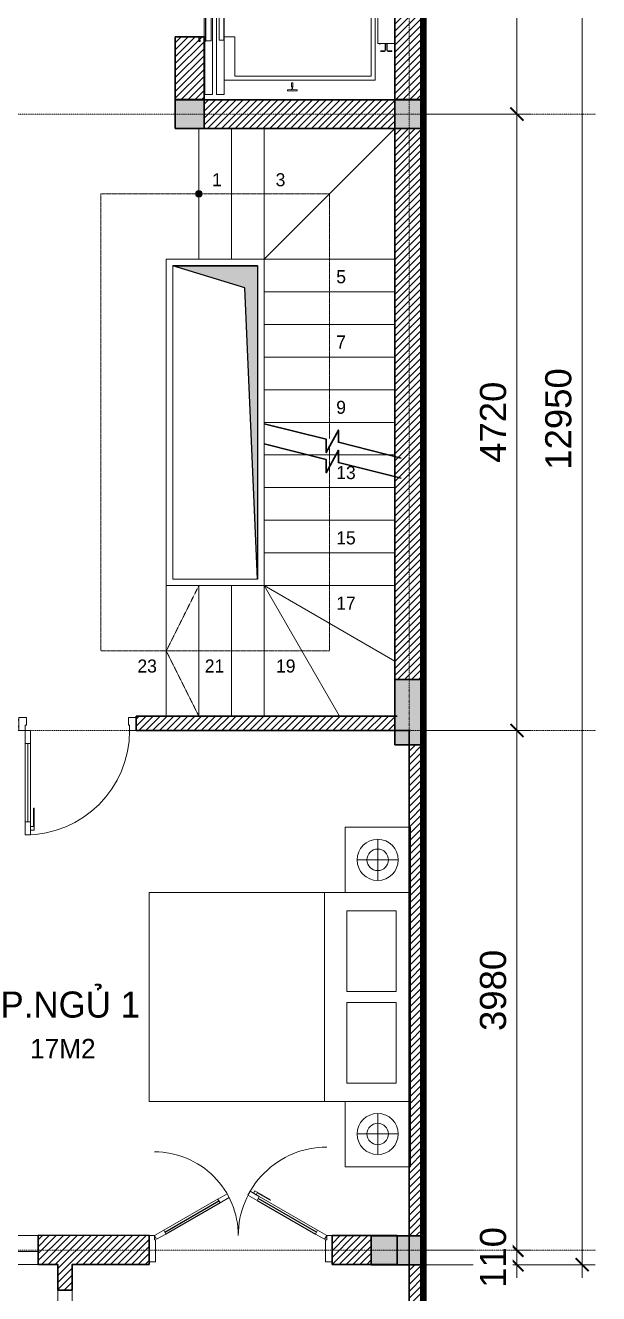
# Model space of a CAD drawing. Header units: millimetres. Extents: x -127141 to 682685, y -1234500 to 49778.
# Drawn here: x 267649 to 272040, y -15172 to -5461 of the extents above; entities that cross this region are included whole.
import ezdxf

# ---------------------------------------------------------------- set-up
doc = ezdxf.new("R2010")
doc.units = ezdxf.units.MM
doc.header["$MEASUREMENT"] = 0
for name, pattern in [('$AUDIT_BAD_LTYPE2', [0]), ('DASHDOT', [1, 0.5, -0.25, 0, -0.25]), ('HIDDEN', [0.75, 0.5, -0.25]), ('HIDDEN2', [0.1875, 0.125, -0.0625])]:
    doc.linetypes.add(name, pattern=pattern)
for name, color, linetype, lineweight in [('-CONCRETE', 1, 'Continuous', 35), ('-DOOR', 137, 'Continuous', 9), ('-FURNITURE', 46, 'Continuous', 9), ('-HATCH', 8, 'Continuous', 5), ('-KH', 143, 'Continuous', 13), ('-LINE1', 7, 'Continuous', 18), ('-LINE2', 252, 'Continuous', 9), ('-TEXT', 7, 'Continuous', 15), ('-WALL', 4, 'Continuous', 35), ('A-COT VACH', 2, 'Continuous', 35), ('A-DIM', 251, 'Continuous', 15), ('A-HATCH', 251, 'Continuous', 5), ('A-NET THAY', 125, 'Continuous', 18), ('A-TRUC', 251, 'DASHDOT', 5), ('TEXT25', 2, 'Continuous', 13)]:
    doc.layers.add(name, color=color, linetype=linetype, lineweight=lineweight)
for name, color, linetype in [('-RANH GIOI LO DAT', 12, 'Continuous'), ('12. NET DIM', 252, 'Continuous'), ('APOLIC', 7, 'Continuous')]:
    doc.layers.add(name, color=color, linetype=linetype)
doc.layers.add('LUOI GIONG', color=160, linetype='Continuous', plot=False)
doc.styles.get("Standard").update_dxf_attribs({"font": 'arial.ttf'})
doc.styles.add('T1', font='', dxfattribs={"height": 200})
doc.styles.add('vnavanth', font='', dxfattribs={"width": 0.8})
doc.styles.get('T1').set_extended_font_data('VNgeometric Light')
doc.styles.get('vnavanth').set_extended_font_data('.VnAvantH')
doc.dimstyles.new('DIM_LAYOUT A2-A3', dxfattribs={"dimscale": 0, "dimtxt": 2, "dimasz": 1, "dimexe": 1, "dimexo": 0, "dimgap": 0.8, "dimtad": 1, "dimdec": 0, "dimlfac": -1, "dimzin": 0, "dimdsep": 46, "dimtxsty": 'Standard', "dimblk": 'ARCHTICK', "dimcen": 1, "dimdle": 1, "dimclrd": 256, "dimclre": 256, "dimclrt": 7, "dimadec": 0, "dimazin": 0, "dimtfac": 1, "dimtdec": 0, "dimtix": 1, "dimtofl": 0, "dimtmove": 2, "dimatfit": 3, "dimldrblk": 'ARCHTICK', "dimfxl": 1, "dimtfill": 1, "dimtolj": 1, "dimtzin": 0, "dimarcsym": 0})

# ---------------------------------------------------------------- blocks, each defined once
blk = doc.blocks.new('X-5M-DH-2-CORE$0$A$C75E80C28')
at = {"layer": '-LINE2', "linetype": 'Continuous', "ltscale": 2}
for p, q in [((-510, -21.5), (-510, -50.6)), ((-506.8, -21.5), (-510, -21.5)), ((-510, -108.5), (-510, -79.4)), ((-506.8, -21.5), (-506.8, -50.6)), ((-506.8, -108.5), (-506.8, -79.4)), ((-456.2, -56.8), (-500.6, -56.8)), ((-456.2, -60), (-500.6, -60)), ((-456.2, -70), (-500.6, -70)), ((-456.2, -73.2), (-500.6, -73.2)), ((-453.2, -63), (-453.2, -67)), ((-450, -63), (-450, -67)), ((450, -63), (450, -67)), ((453.2, -63), (453.2, -67)), ((456.2, -56.8), (500.6, -56.8)), ((456.2, -60), (500.6, -60)), ((456.2, -70), (500.6, -70)), ((456.2, -73.2), (500.6, -73.2)), ((506.8, -21.5), (510, -21.5)), ((506.8, -21.5), (506.8, -50.6)), ((506.8, -108.5), (506.8, -79.4)), ((510, -21.5), (510, -50.6)), ((510, -108.5), (510, -79.4)), ((-731, -149), (731, -149)), ((-731, -1305), (-731, -149)), ((-700, -179), (700, -179)), ((-700, -1225), (-700, -179)), ((-556.8, -112.5), (-560, -112.5)), ((456.8, -112.5), (460, -112.5)), ((700, -1225), (700, -179)), ((731, -1305), (731, -149)), ((-700, -1225), (-400, -1225)), ((-400, -1305), (-400, -1225)), ((700, -1225), (400, -1225)), ((400, -1305), (400, -1225)), ((840, -1305), (-840, -1305)), ((-840, -1365), (-840, -1305)), ((425, -1309), (-425, -1309)), ((-425, -1343), (-425, -1309)), ((425, -1343), (-425, -1343)), ((0, -1309), (0, -1343)), ((425, -1343), (425, -1309)), ((840, -1365), (840, -1305)), ((840, -1365), (-840, -1365)), ((840, -1395), (-840, -1395)), ((-840, -1395), (-840, -1455)), ((-840, -1455), (-435, -1455)), ((-435, -1450), (-435, -1460)), ((-435, -1450), (-400, -1450)), ((-433.4, -1451.6), (-433.4, -1458.4)), ((-433.4, -1451.6), (-401.6, -1451.6)), ((430, -1406), (-430, -1406)), ((-430, -1406), (-430, -1446)), ((430, -1446), (-430, -1446)), ((-401.6, -1451.6), (-401.6, -1498.4)), ((400, -1450), (-400, -1450)), ((-400, -1450), (-400, -1500)), ((0, -1406), (0, -1446)), ((400, -1450), (400, -1500)), ((435, -1450), (400, -1450)), ((401.6, -1451.6), (401.6, -1498.4)), ((433.4, -1451.6), (401.6, -1451.6)), ((430, -1406), (430, -1446)), ((433.4, -1451.6), (433.4, -1458.4)), ((435, -1450), (435, -1460)), ((840, -1455), (435, -1455)), ((840, -1395), (840, -1455)), ((-435, -1460), (-425, -1460)), ((-435, -1490), (-435, -1500)), ((-435, -1490), (-425, -1490)), ((-435, -1500), (-400, -1500)), ((-433.4, -1458.4), (-425, -1458.4)), ((-433.4, -1491.6), (-433.4, -1498.4)), ((-433.4, -1491.6), (-425, -1491.6)), ((-433.4, -1498.4), (-401.6, -1498.4)), ((-425, -1458.4), (-425, -1460)), ((-425, -1490), (-425, -1491.6)), ((435, -1500), (400, -1500)), ((433.4, -1498.4), (401.6, -1498.4)), ((433.4, -1458.4), (425, -1458.4)), ((425, -1458.4), (425, -1460)), ((435, -1460), (425, -1460)), ((425, -1490), (425, -1491.6)), ((435, -1490), (425, -1490)), ((433.4, -1491.6), (425, -1491.6)), ((433.4, -1491.6), (433.4, -1498.4)), ((435, -1490), (435, -1500))]:
    blk.add_line(p, q, dxfattribs=at)
for points in [[(-450, 0), (-450, -130), (450, -130), (450, 0)], [(-200, -29), (200, -29), (200, -101), (-200, -101)], [(-36, -584), (36, -584), (36, -984), (-36, -984)]]:
    blk.add_lwpolyline(points, close=True, dxfattribs=at)
for points in [[(-780, -789), (-751, -789, 0.414214), (-750, -788), (-750, -784), (-750, -780, 0.414214), (-751, -779), (-780, -779, -0.256978), (-784.1, -781.9), (-797.9, -781.9, -0.414214), (-800.9, -778.9), (-804, -749.5, 0.414214), (-807, -746.5), (-812, -746.5), (-812, -784), (-812, -821.5), (-807, -821.5, 0.414214), (-804, -818.5), (-800.9, -789.1, -0.414214), (-797.9, -786.1), (-784.1, -786.1, -0.256978), (-780, -789)], [(780, -789), (751, -789, -0.414214), (750, -788), (750, -784), (750, -780, -0.414214), (751, -779), (780, -779, 0.256978), (784.1, -781.9), (797.9, -781.9, 0.414214), (800.9, -778.9), (804, -749.5, -0.414214), (807, -746.5), (812, -746.5), (812, -784), (812, -821.5), (807, -821.5, -0.414214), (804, -818.5), (800.9, -789.1, 0.414214), (797.9, -786.1), (784.1, -786.1, 0.256978), (780, -789)]]:
    blk.add_lwpolyline(points, format="xyb", dxfattribs=at)
for centre, radius, start, end in [((-500.6, -50.6), 9.4, 180, 270), ((-500.6, -79.4), 9.4, 90, 180), ((-500.6, -50.6), 6.2, 180, 270), ((-500.6, -79.4), 6.2, 90, 180), ((-456.2, -63), 6.2, 0, 90), ((-456.2, -63), 3, 0, 90), ((-456.2, -67), 6.2, 270, 0), ((-456.2, -67), 3, 270, 0), ((456.2, -63), 6.2, 90, 180), ((456.2, -67), 6.2, 180, 270), ((456.2, -63), 3, 90, 180), ((456.2, -67), 3, 180, 270), ((500.6, -50.6), 6.2, 270, 0), ((500.6, -50.6), 9.4, 270, 0), ((500.6, -79.4), 9.4, 0, 90), ((500.6, -79.4), 6.2, 0, 90)]:
    blk.add_arc(centre, radius, start, end, dxfattribs=at)
blk = doc.blocks.new('A$C5C575821')
at = {"layer": '-CONCRETE'}
h = blk.add_hatch(color=256, dxfattribs=at)
h.dxf.hatch_style = 1
h.paths.add_polyline_path([(0, 220), (0, 0), (220, 0), (220, 220)])
blk.add_lwpolyline([(0, 0), (220, 0), (220, 220), (0, 220)], close=True, dxfattribs=at)
blk = doc.blocks.new('A$C3F71457E')
at = {"layer": 'A-HATCH'}
h = blk.add_hatch(dxfattribs=at)
h.set_pattern_fill('ANSI31', color=256, scale=300)
h.paths.add_polyline_path([(200, 380), (-20, 380), (-20, -98.4), (18.4, -98.4), (18.4, -66.6), (11.6, -66.6), (11.6, -75), (10, -75), (10, -65), (20, -65), (20, -100), (200, -100)])
h.paths.add_polyline_path([(-20, 600), (-1480, 600), (-1480, 380), (-20, 380)])
h.paths.add_polyline_path([(-1480, 380), (-1700, 380), (-1700, -1380), (-1480, -1380)])
h.paths.add_polyline_path([(-20, -1380), (-1480, -1380), (-1480, -1600), (-20, -1600)])
h.paths.add_polyline_path([(200, -900), (20, -900), (20, -935), (10, -935), (10, -925), (11.6, -925), (11.6, -933.4), (18.4, -933.4), (18.4, -901.6), (-20, -901.6), (-20, -1380), (-20, -1380), (200, -1380)])
at = {"layer": '-CONCRETE'}
blk.add_lwpolyline([(-20, -100), (-20, 380), (-1480, 380), (-1480, -1380), (-20, -1380), (-20, -900), (200, -900), (200, -1600), (-1700, -1600), (-1700, 600), (200, 600), (200, -100), (-20, -100)], dxfattribs=at)
at = {"layer": '-LINE1'}
blk.add_line((-20, -900), (-20, -100), dxfattribs=at)
at = {"layer": '-WALL'}
for p in [(-1700, 380), (-20, 380), (-1700, -1600), (-20, -1600)]:
    blk.add_blockref('A$C5C575821', p, dxfattribs=at)
at = {"color": 2, "rotation": 90}
blk.add_blockref('X-5M-DH-2-CORE$0$A$C75E80C28', (-1480, -500), dxfattribs=at)
blk = doc.blocks.new('*U67')
at = {"linetype": '$AUDIT_BAD_LTYPE2'}
for p, q in [((70, 100), (70, 700)), ((90, 700), (90, 100))]:
    blk.add_line(p, q, dxfattribs=at)
for points in [[(50, 700), (90, 700), (90, 800), (50, 800), (50, 700)], [(50, 702.9), (50, 100)], [(50, 100), (90, 100), (90, 0), (50, 0), (50, 100)]]:
    blk.add_lwpolyline(points)
for points in [[(118.3, 594.5), (118.3, 764.1), (90, 764.1), (90, 735.9), (112.6, 735.9), (112.6, 594.5)], [(0, 0), (50, 0), (50, -40), (60, -40), (60, -100), (0, -100)], [(900, 0), (850, 0), (850, -40), (840, -40), (840, -100), (900, -100)]]:
    blk.add_lwpolyline(points, close=True)
at = {"linetype": '$AUDIT_BAD_LTYPE2', "ltscale": 0.3}
blk.add_arc((50, 0), 800, 0, 90, dxfattribs=at)
blk = doc.blocks.new('*U119')
at = {"ltscale": 0.3}
for points in [[(883, 0, 0.414214), (50, 833, 0.414214)], [(883, 0, -0.414214), (1672, 789, -0.414214)]]:
    blk.add_lwpolyline(points, format="xyb", dxfattribs=at)
for points in [[(687, 368), (137, 50)], [(685, 367), (705, 332), (792, 382), (772, 417), (685, 367)], [(1075, 344), (1055, 310), (969, 360), (989, 394), (1075, 344)], [(1073, 346), (1585, 50)], [(137, 50), (157, 15), (70, -35), (50, 0), (137, 50)], [(1585, 50), (1565, 15), (1652, -35), (1672, 0), (1585, 50)]]:
    blk.add_lwpolyline(points)
for points in [[(579, 338), (726, 423), (740, 399), (716, 384), (705, 404), (582, 333)], [(0, 0), (50, 0), (50, -40), (60, -40), (60, -246), (0, -246)], [(1722, 0), (1672, 0), (1672, -40), (1662, -40), (1662, -246), (1722, -246)]]:
    blk.add_lwpolyline(points, close=True)
at = {"layer": 'APOLIC', "linetype": '$AUDIT_BAD_LTYPE2'}
for p, q in [((147, 33), (695, 349)), ((705, 332), (157, 15)), ((1055, 310), (1565, 15)), ((1575, 33), (1065, 327))]:
    blk.add_line(p, q, dxfattribs=at)
blk = doc.blocks.new('G1600')
for p, q in [((137477.1, -212827.2), (139077.1, -212827.2)), ((137227.7, -213391.7), (137227.7, -213076.9)), ((139326.5, -213391.7), (139326.5, -213076.9)), ((137385.1, -213234.3), (137070.3, -213234.3)), ((139169, -213234.3), (139483.9, -213234.3))]:
    blk.add_line(p, q)
blk.add_lwpolyline([(137477.1, -213484.2), (137477.1, -211484.2), (139077.1, -211484.2), (139077.1, -213484.2), (137477.1, -213484.2)])
for points in [[(136977.1, -213484.2), (136977.1, -212984.4), (137477.1, -212984.4), (137477.1, -213484.2)], [(137617.1, -213375.2), (137617.1, -212998.7), (138234.6, -212998.7), (138234.6, -213375.2)], [(138937.1, -213375.2), (138937.1, -212998.7), (138319.6, -212998.7), (138319.6, -213375.2)], [(139577.1, -213484.2), (139577.1, -212984.4), (139077.1, -212984.4), (139077.1, -213484.2)]]:
    blk.add_lwpolyline(points, close=True)
for centre, radius in [((137227.7, -213234.3), 157.4), ((139326.5, -213234.3), 157.4), ((137227.7, -213234.3), 82.4), ((139326.5, -213234.3), 82.4)]:
    blk.add_circle(centre, radius)
blk = doc.blocks.new('_ArchTick')
at = {"color": 0, "linetype": 'ByBlock', "const_width": 0.15}
blk.add_lwpolyline([(-0.5, -0.5), (0.5, 0.5)], dxfattribs=at)
blk = doc.blocks.new('*D368')
at = {"layer": 'A-DIM', "lineweight": -2, "transparency": 16777216}
for p, q in [((13544.6, 13643.6), (13544.6, 17873.6)), ((12804.2, 17773.6), (13644.6, 17773.6)), ((12804.2, 13743.6), (13644.6, 13743.6))]:
    blk.add_line(p, q, dxfattribs=at)
at = {"layer": 'Defpoints', "color": 0, "transparency": 16777216}
for p in [(12804.2, 17773.6, 0), (13544.6, 17773.6), (12804.2, 13743.6, 0)]:
    blk.add_point(p, dxfattribs=at)
at = {"layer": 'A-DIM', "lineweight": -2, "transparency": 16777216, "xscale": 100, "yscale": 100, "zscale": 100}
for p, rotation in [((13544.6, 17773.6), 90), ((13544.6, 13743.6), 270)]:
    blk.add_blockref('_ArchTick', p, dxfattribs=dict(at, rotation=rotation))
at = {"layer": 'A-DIM', "color": 7, "transparency": 16777216, "insert": (13362.4, 15758.6), "char_height": 200, "attachment_point": 5, "rotation": 90, "bg_fill": 3, "box_fill_scale": 1.25, "bg_fill_color": 256, "bg_fill_true_color": 13158600, "bg_fill_transparency": 0}
blk.add_mtext('\\A1;4030', dxfattribs=at)
blk = doc.blocks.new('*D373')
at = {"layer": 'A-DIM', "lineweight": -2, "transparency": 16777216}
for p, q in [((13544.6, 4943.6), (13544.6, 9123.6)), ((12804.2, 9023.6), (13644.6, 9023.6)), ((12828.1, 5043.6), (13644.6, 5043.6))]:
    blk.add_line(p, q, dxfattribs=at)
at = {"layer": 'Defpoints', "color": 0, "transparency": 16777216}
for p in [(12804.2, 9023.6, 0), (13544.6, 9023.6), (12828.1, 5043.6, 0)]:
    blk.add_point(p, dxfattribs=at)
at = {"layer": 'A-DIM', "lineweight": -2, "transparency": 16777216, "xscale": 100, "yscale": 100, "zscale": 100}
for p, rotation in [((13544.6, 9023.6), 90), ((13544.6, 5043.6), 270)]:
    blk.add_blockref('_ArchTick', p, dxfattribs=dict(at, rotation=rotation))
at = {"layer": 'A-DIM', "color": 7, "transparency": 16777216, "insert": (13362.4, 7033.6), "char_height": 200, "attachment_point": 5, "rotation": 90, "bg_fill": 3, "box_fill_scale": 1.25, "bg_fill_color": 256, "bg_fill_true_color": 13158600, "bg_fill_transparency": 0}
blk.add_mtext('\\A1;3980', dxfattribs=at)
blk = doc.blocks.new('*D374')
at = {"layer": 'A-DIM', "lineweight": -2, "transparency": 16777216}
for p, q in [((13544.6, 8923.6), (13544.6, 13843.6)), ((12804.2, 13743.6), (13644.6, 13743.6)), ((12804.2, 9023.6), (13644.6, 9023.6))]:
    blk.add_line(p, q, dxfattribs=at)
at = {"layer": 'Defpoints', "color": 0, "transparency": 16777216}
for p in [(12804.2, 13743.6, 0), (13544.6, 13743.6), (12804.2, 9023.6, 0)]:
    blk.add_point(p, dxfattribs=at)
at = {"layer": 'A-DIM', "lineweight": -2, "transparency": 16777216, "xscale": 100, "yscale": 100, "zscale": 100}
for p, rotation in [((13544.6, 13743.6), 90), ((13544.6, 9023.6), 270)]:
    blk.add_blockref('_ArchTick', p, dxfattribs=dict(at, rotation=rotation))
at = {"layer": 'A-DIM', "color": 7, "transparency": 16777216, "insert": (13362.5, 11383.6), "char_height": 200, "attachment_point": 5, "rotation": 90, "bg_fill": 3, "box_fill_scale": 1.25, "bg_fill_color": 256, "bg_fill_true_color": 13158600, "bg_fill_transparency": 0}
blk.add_mtext('\\A1;4720', dxfattribs=at)
blk = doc.blocks.new('*D380')
at = {"layer": 'A-DIM', "lineweight": -2, "transparency": 16777216}
for p, q in [((14044.6, 17983.6), (14044.6, 4833.6)), ((12825.4, 17883.6), (14144.6, 17883.6)), ((12825.4, 4933.6), (14144.6, 4933.6))]:
    blk.add_line(p, q, dxfattribs=at)
at = {"layer": 'Defpoints', "color": 0, "transparency": 16777216}
for p in [(12825.4, 17883.6, 0), (12825.4, 4933.6, 0), (14044.6, 4933.6)]:
    blk.add_point(p, dxfattribs=at)
at = {"layer": 'A-DIM', "lineweight": -2, "transparency": 16777216, "xscale": 100, "yscale": 100, "zscale": 100}
for p, rotation in [((14044.6, 17883.6), 90), ((14044.6, 4933.6), 270)]:
    blk.add_blockref('_ArchTick', p, dxfattribs=dict(at, rotation=rotation))
at = {"layer": 'A-DIM', "color": 7, "transparency": 16777216, "insert": (13862.4, 11408.6), "char_height": 200, "attachment_point": 5, "rotation": 90, "bg_fill": 3, "box_fill_scale": 1.25, "bg_fill_color": 256, "bg_fill_true_color": 13158600, "bg_fill_transparency": 0}
blk.add_mtext('\\A1;12950', dxfattribs=at)
blk = doc.blocks.new('*D381')
at = {"layer": 'A-DIM', "lineweight": -2, "transparency": 16777216}
for p, q in [((13544.6, 5043.6), (13544.6, 5143.6)), ((12825.4, 5043.6), (13644.6, 5043.6)), ((12825.4, 4933.6), (13644.6, 4933.6)), ((13544.6, 4933.6), (13544.6, 4833.6))]:
    blk.add_line(p, q, dxfattribs=at)
at = {"layer": 'Defpoints', "color": 0, "transparency": 16777216}
for p in [(12825.4, 5043.6, 0), (12825.4, 4933.6, 0)]:
    blk.add_point(p, dxfattribs=at)
at = {"layer": 'A-DIM', "lineweight": -2, "transparency": 16777216, "xscale": 100, "yscale": 100, "zscale": 100}
for p, rotation in [((13544.6, 5043.6), 270), ((13544.6, 4933.6), 90)]:
    blk.add_blockref('_ArchTick', p, dxfattribs=dict(at, rotation=rotation))
at = {"layer": 'A-DIM', "color": 7, "transparency": 16777216, "insert": (13362.4, 4988.6), "char_height": 200, "attachment_point": 5, "rotation": 90, "bg_fill": 3, "box_fill_scale": 1.25, "bg_fill_color": 256, "bg_fill_true_color": 13158600, "bg_fill_transparency": 0}
blk.add_mtext('\\A1;110', dxfattribs=at)
at = {"layer": 'Defpoints', "color": 0, "transparency": 16777216}
blk.add_point((13544.6, 5043.6), dxfattribs=at)
blk = doc.blocks.new('cot 220')
at = {"layer": 'A-COT VACH'}
h = blk.add_hatch(color=251, dxfattribs=at)
h.dxf.hatch_style = 1
h.paths.add_polyline_path([(110, 110), (-110, 110), (-110, -110), (110, -110)])
blk.add_lwpolyline([(-110, -110), (110, -110), (110, 110), (-110, 110)], close=True, dxfattribs=at)
blk = doc.blocks.new('A$C7b9f95d2')
at = {"layer": 'A-TRUC', "ltscale": 3, "elevation": 0}
blk.add_lwpolyline([(12718.1, 20484.1), (12718.1, 867.1)], dxfattribs=at)
at = {"layer": 'A-COT VACH', "xscale": -1}
blk.add_blockref('cot 220', (11038.2, 13743.6, 0), dxfattribs=at)
at = {"layer": 'A-DIM'}
for base, p1, p2, picture, middle in [((13544.6, 17773.6, 0), (12804.2, 13743.6, 0), (12804.2, 17773.6, 0), '*D368', (13362.4, 15758.6, 0)), ((13544.6, 9023.6), (12828.1, 5043.6, 0), (12804.2, 9023.6, 0), '*D373', (13362.4, 7033.6))]:
    dim = blk.add_linear_dim(base=base, p1=p1, p2=p2, angle=270, dimstyle='DIM_LAYOUT A2-A3', override={"dimscale": 100}, dxfattribs=at)
    dim.commit()
    dim.dimension.update_dxf_attribs({"geometry": picture, "text_midpoint": middle})
dim = blk.add_linear_dim(base=(13544.6, 13743.6, 0), p1=(12804.2, 9023.6, 0), p2=(12804.2, 13743.6, 0), angle=270, dimstyle='DIM_LAYOUT A2-A3', override={"dimscale": 100}, dxfattribs=at)
dim.commit()
dim.dimension.update_dxf_attribs({"geometry": '*D374', "text_midpoint": (13362.5, 11383.6, 0)})
dim = blk.add_linear_dim(base=(14044.6, 4933.6), p1=(12825.4, 17883.6, 0), p2=(12825.4, 4933.6, 0), angle=90, dimstyle='DIM_LAYOUT A2-A3', override={"dimscale": 100}, dxfattribs=at)
dim.commit()
dim.dimension.update_dxf_attribs({"geometry": '*D380', "text_midpoint": (13862.4, 11408.6)})
at = {"layer": 'A-COT VACH'}
h = blk.add_hatch(color=251, dxfattribs=at)
h.dxf.hatch_style = 1
h.paths.add_polyline_path([(12828.2, 9414.5), (12608.2, 9414.5), (12608.2, 8914.5), (12828.2, 8914.5)])
at = {"layer": 'A-COT VACH', "elevation": 0}
blk.add_lwpolyline([(12608.2, 8914.5), (12828.2, 8914.5), (12828.2, 9414.5), (12608.2, 9414.5)], close=True, dxfattribs=at)
at = {"layer": 'A-TRUC', "ltscale": 3}
for p, q in [((14146.6, 13743.6, 0), (599.3, 13743.6, 0)), ((14146.6, 9023.6, 0), (599.3, 9023.6, 0))]:
    blk.add_line(p, q, dxfattribs=at)
at = {"layer": 'A-COT VACH'}
blk.add_blockref('cot 220', (12718.2, 13743.6, 0), dxfattribs=at)
at = {"layer": 'A-DIM'}
dim = blk.add_linear_dim(base=(13544.6, 5043.6, 0), p1=(12825.4, 4933.6, 0), p2=(12825.4, 5043.6, 0), angle=90, dimstyle='DIM_LAYOUT A2-A3', override={"dimscale": 100}, dxfattribs=at)
dim.commit()
dim.dimension.update_dxf_attribs({"geometry": '*D381', "text_midpoint": (13362.4, 4988.6, 0)})
at = {"layer": 'A-COT VACH'}
h = blk.add_hatch(color=251, dxfattribs=at)
h.dxf.hatch_style = 1
h.paths.add_polyline_path([(12828.2, 4933.6), (12828.2, 5153.6), (12428.2, 5153.6), (12428.2, 4933.6)])
at = {"layer": 'A-COT VACH', "elevation": 0}
blk.add_lwpolyline([(12428.2, 4933.6), (12828.2, 4933.6), (12828.2, 5153.6), (12428.2, 5153.6)], close=True, dxfattribs=at)
at = {"layer": 'A-TRUC', "ltscale": 3}
blk.add_line((14146.6, 5043.6, 0), (599.3, 5043.6, 0), dxfattribs=at)

msp = doc.modelspace()

# ---------------------------------------------------------------- hatches: boundary and pattern name
at = {"layer": '-HATCH', "true_color": 0x8c8896}
h = msp.add_hatch(color=252, dxfattribs=at)
h.dxf.hatch_style = 1
edge = h.paths.add_edge_path()
edge.add_arc((268977.8, -6750.7), 24.6, 0, 360)
h = msp.add_hatch(color=252, dxfattribs=at)
h.dxf.hatch_style = 1
h.paths.add_polyline_path([(268778, -7301.1), (269427.6, -7301.1), (269427.6, -9701.1), (269330, -7469.7)])
at = {"layer": 'A-HATCH'}
h = msp.add_hatch(dxfattribs=at)
h.set_pattern_fill('ANSI31', color=256, scale=300)
h.paths.add_polyline_path([(263916.8, -4900.1), (263697.5, -4900.1), (263697.5, -6030), (263917.3, -6030)])
h.paths.add_polyline_path([(263697.5, -5470), (262697.5, -5470), (262697.5, -6320), (262807.5, -6320), (262807.5, -5580), (263697.5, -5580)])
h.paths.add_polyline_path([(263917.4, -6530), (263697.5, -6530), (263697.5, -6599), (263917.5, -6599)])
h.paths.add_polyline_path([(263917.5, -7499), (263697.5, -7499), (263697.5, -9149), (263917.5, -9149)])
h.paths.add_polyline_path([(262807.7, -7820), (262697.7, -7820), (262697.7, -8620), (262807.7, -8620)])
h.paths.add_polyline_path([(262807.7, -10120), (262697.7, -10120), (262697.7, -10970), (263697.3, -10969.9), (263697.3, -10859.9), (262807.7, -10860)])
h.paths.add_polyline_path([(263917.5, -10049), (263697.5, -10049), (263697.5, -10469), (263917.5, -10469)])
h.paths.add_polyline_path([(267597.7, -10750), (263917.3, -10750), (263917.3, -10860), (267597.7, -10860)])
h.paths.add_polyline_path([(270477.5, -10750), (268497.7, -10750), (268497.7, -10860), (270477.5, -10860)])
h.paths.add_polyline_path([(270697.5, -6250), (270477.5, -6250), (270477.5, -10469.1), (270697.5, -10469.1)])
h = msp.add_hatch(dxfattribs=at)
h.set_pattern_fill('ANSI31', color=256, scale=300)
h.paths.add_polyline_path([(270697.5, -10969.1), (270587.5, -10969.1), (270587.5, -14730), (270697.5, -14730)])
h.paths.add_polyline_path([(270697.5, -14950), (270587.5, -14950), (270587.5, -16034.9), (269929.5, -16034.9), (269929.5, -16144.9), (270697.5, -16144.9)])
h.paths.add_polyline_path([(270297.5, -14727.4), (269997.5, -14727.4), (269997.5, -14947.4), (270297.5, -14947.4)])
h.paths.add_polyline_path([(268597.5, -14727.4), (267747.5, -14724.9), (267747.5, -14947.4), (267897.5, -14947.4), (267897.5, -15144.9), (268007.5, -15144.9), (268007.5, -14947.4), (268597.5, -14947.4)])
h.paths.add_polyline_path([(268629.5, -16034.9), (268007.5, -16034.9), (268007.5, -15844.9), (267897.5, -15844.9), (267897.5, -16144.9), (268629.5, -16144.9)])
h.paths.add_polyline_path([(267047.5, -14727.4), (266997.5, -14727.4), (266997.5, -12290), (266097.5, -12290), (266097.5, -12400), (266887.5, -12400), (266887.5, -14727.4), (266423.2, -14727.4), (266423.2, -14947.4), (267047.5, -14947.4)])
h.paths.add_polyline_path([(265620.7, -14233.9), (265465.1, -14389.4), (266023.2, -14947.4), (266023.2, -14730), (266116.9, -14730)])
h.paths.add_polyline_path([(263917.5, -12530.6), (263917.5, -12538.9), (263917.4, -12621.7), (263697.5, -12621.7), (263697.5, -12621.7), (264475.2, -13399.5), (264630.8, -13243.9)])
h.paths.add_polyline_path([(263917.5, -10860), (267597.7, -10860), (267597.7, -10750), (263917.5, -10750), (263917.5, -10049), (263697.5, -10049), (263697.5, -12621.7), (263917.4, -12621.7), (263917.5, -12538.9), (263917.5, -12530.6)])
h.paths.add_polyline_path([(265297.5, -12290), (263917.5, -12290), (263917.5, -12400), (265297.5, -12400)], flags=17)
h.paths.add_polyline_path([(266997.5, -10860), (266887.5, -10860), (266887.5, -11410), (266997.5, -11410)], flags=17)

# ---------------------------------------------------------------- linework, layer by layer
at = {"layer": '-DOOR'}
msp.add_line((267747.5, -14848.7), (267047.5, -14848.7), dxfattribs=at)
msp.add_lwpolyline([(267047.5, -14947.4), (267747.5, -14947.4), (267747.5, -14727.4), (267047.5, -14727.4)], close=True, dxfattribs=at)
at = {"layer": '-KH', "linetype": 'HIDDEN2', "ltscale": 5}
for points in [[(269977.6, -8677.2), (269977.6, -10250.7), (268228, -10250.7), (268228, -6750.7), (269977.6, -6750.7), (269977.6, -8625.7)], [(268977.8, -9750.7), (268728, -10250.7), (268977.8, -10750)]]:
    msp.add_lwpolyline(points, dxfattribs=at)
at = {"layer": '-KH'}
msp.add_circle((268977.8, -6750.7), 24.6, dxfattribs=at)
at = {"layer": '-LINE1'}
for p, q in [((268977.8, -7250.7), (268977.8, -6250.7)), ((268977.8, -6250.7), (268977.8, -7250.7)), ((269227.7, -7250.7), (269227.7, -6250.7)), ((269227.7, -6250.7), (269227.7, -7250.7)), ((269477.6, -6250.7), (269477.6, -7250.7)), ((269477.6, -7250.7), (268728, -7250.7)), ((268728, -9700.7), (268728, -7250.7)), ((269477.6, -9750.7), (269477.6, -7250.7)), ((269427.6, -7300.7), (268778, -7300.7)), ((268778, -9700.7), (268778, -7300.7)), ((269427.6, -9700.7), (269427.6, -7300.7)), ((268728, -10750.7), (268728, -9700.7)), ((269427.6, -9700.7), (268778, -9700.7)), ((269477.6, -9750.7), (268728, -9750.7)), ((268728, -9750.7), (268728, -10750.7)), ((268977.8, -9750.7), (268977.8, -10750.7)), ((268977.8, -10750.7), (268977.8, -9750.7)), ((269227.7, -9750.7), (269227.7, -10750.7)), ((269227.7, -10750.7), (269227.7, -9750.7)), ((269477.6, -10750.7), (269477.6, -9750.7)), ((269477.6, -9750.7), (270054.9, -10750.7)), ((269477.6, -9750.7), (270477.5, -10328)), ((270497.5, -10750.7), (268748, -10750.7))]:
    msp.add_line(p, q, dxfattribs=at)
at = {"layer": '-LINE1', "lineweight": 18}
for p, q in [((269477.6, -7250.7), (270477.5, -6250.2)), ((269477.6, -7250.7), (270477.6, -7250.7)), ((269477.6, -7500.7), (270477.6, -7500.7)), ((269477.6, -7750.7), (270477.6, -7750.7)), ((269477.6, -8000.7), (270477.6, -8000.7)), ((269477.6, -8250.7), (270477.6, -8250.7)), ((269477.6, -8500.7), (270477.6, -8500.7)), ((269477.6, -8750.7), (270477.6, -8750.7)), ((269477.6, -9000.7), (270477.6, -9000.7)), ((269477.6, -9250.7), (270477.6, -9250.7)), ((269477.6, -9500.7), (270477.6, -9500.7)), ((269477.6, -9750.7), (270477.6, -9750.7))]:
    msp.add_line(p, q, dxfattribs=at)
at = {"layer": '-LINE1'}
msp.add_lwpolyline([(268007.5, -15144.9), (267897.5, -15144.9), (267897.5, -15844.9), (268007.5, -15844.9)], close=True, dxfattribs=at)
at = {"layer": '-RANH GIOI LO DAT', "linetype": 'HIDDEN', "ltscale": 10, "const_width": 50}
msp.add_lwpolyline([(259697.5, 0), (259697.5, -12051.4), (264691.9, -17287.2), (270697.5, -17570.9), (270697.5, 0)], close=True, dxfattribs=at)
at = {"layer": '-WALL'}
for p, q in [((270697.5, -16144.9), (270697.5, -1997.4)), ((270477.5, -10750.7), (270477.5, -6250.2)), ((270497.5, -10750), (268497.7, -10750)), ((268497.7, -10750), (268497.7, -10860)), ((270597.5, -10860), (268497.7, -10860)), ((270587.5, -16034.6, 0), (270587.5, -10857.2, 0)), ((267747.5, -14947.4), (267747.5, -14727.4)), ((268597.5, -14727.4), (268597.5, -14947.4)), ((267897.5, -15144.9), (268007.5, -15144.9))]:
    msp.add_line(p, q, dxfattribs=at)
for points in [[(269477.6, -8511.2), (269953.9, -8630.3), (269953.9, -8731.6), (270047.2, -8559.9), (270047.2, -8653.6), (270527.6, -8773.7)], [(269477.6, -8666.2), (269953.9, -8785.3), (269953.9, -8886.6), (270047.2, -8714.9), (270047.2, -8808.7), (270527.6, -8928.7)], [(268597.5, -14727.4), (267747.5, -14724.9)], [(269997.5, -14947.4), (270497.5, -14947.4), (270497.5, -14727.4), (269997.5, -14727.4)], [(267747.5, -14947.4), (267897.5, -14947.4), (267897.5, -15144.9)], [(268007.5, -15144.9), (268007.5, -14947.4), (268597.5, -14947.4)]]:
    msp.add_lwpolyline(points, dxfattribs=at)
at = {"layer": '12. NET DIM'}
msp.add_lwpolyline([(268778, -7301.1), (269427.6, -7301.1), (269427.6, -9701.1), (269330, -7469.7), (268778, -7301.1)], dxfattribs=at)
at = {"layer": 'LUOI GIONG'}
for points in [[(245697.5, 0), (270697.5, 0), (270697.5, -25000), (245697.5, -25000)], [(270697.5, 0), (295697.5, 0), (295697.5, -25000), (270697.5, -25000)]]:
    msp.add_lwpolyline(points, close=True, dxfattribs=at)

# ---------------------------------------------------------------- block references
at = {"layer": '-DOOR', "xscale": -1, "rotation": 180}
msp.add_blockref('*U67', (267597.7, -10860), dxfattribs=at)
at = {"layer": '-DOOR', "xscale": -0.8130081300813014, "yscale": 0.8130081300813009, "zscale": 0.8130081300813008}
msp.add_blockref('*U119', (269997.5, -14727.4), dxfattribs=at)
at = {"layer": '-FURNITURE', "rotation": 89.99999999999999}
msp.add_blockref('G1600', (57113.2, -151177.1), dxfattribs=at)
at = {"layer": '-WALL', "rotation": 180}
msp.add_blockref('A$C3F71457E', (268997.5, -5650.2), dxfattribs=at)

# ---------------------------------------------------------------- texts
at = {"layer": '-TEXT', "style": 'T1'}
for s, p in [('1', (269079.4, -6693)), ('3', (269565.8, -6693)), ('5', (270030, -7435.5)), ('7', (270030, -7935.5)), ('9', (270030, -8435.5)), ('13', (270030, -8935.5)), ('15', (270030, -9435.5)), ('17', (270030, -9935.5)), ('23', (268507.4, -10416.4)), ('21', (269023.4, -10416.4)), ('19', (269569, -10416.4))]:
    msp.add_text(s, height=100, rotation=360, dxfattribs=at).set_placement(p)
at = {"layer": '-TEXT', "color": 2, "style": 'vnavanth'}
msp.add_text('p.ngñ 1', height=199.96, dxfattribs=at).set_placement((267457.9, -13058.5))
at = {"layer": 'TEXT25', "style": 'T1'}
msp.add_text('17M2', height=150, rotation=360, dxfattribs=at).set_placement((267684.9, -13371.3))

# ---------------------------------------------------------------- next in the draw order: block references
at = {"layer": 'A-NET THAY'}
msp.add_blockref('A$C7b9f95d2', (257869.3, -19883.6), dxfattribs=at)

# ---------------------------------------------------------------- next in the draw order: linework, layer by layer
at = {"layer": '-WALL'}
msp.add_line((269997.5, -14727.4), (269997.5, -14947.4), dxfattribs=at)

doc.saveas('drawing.dxf')
